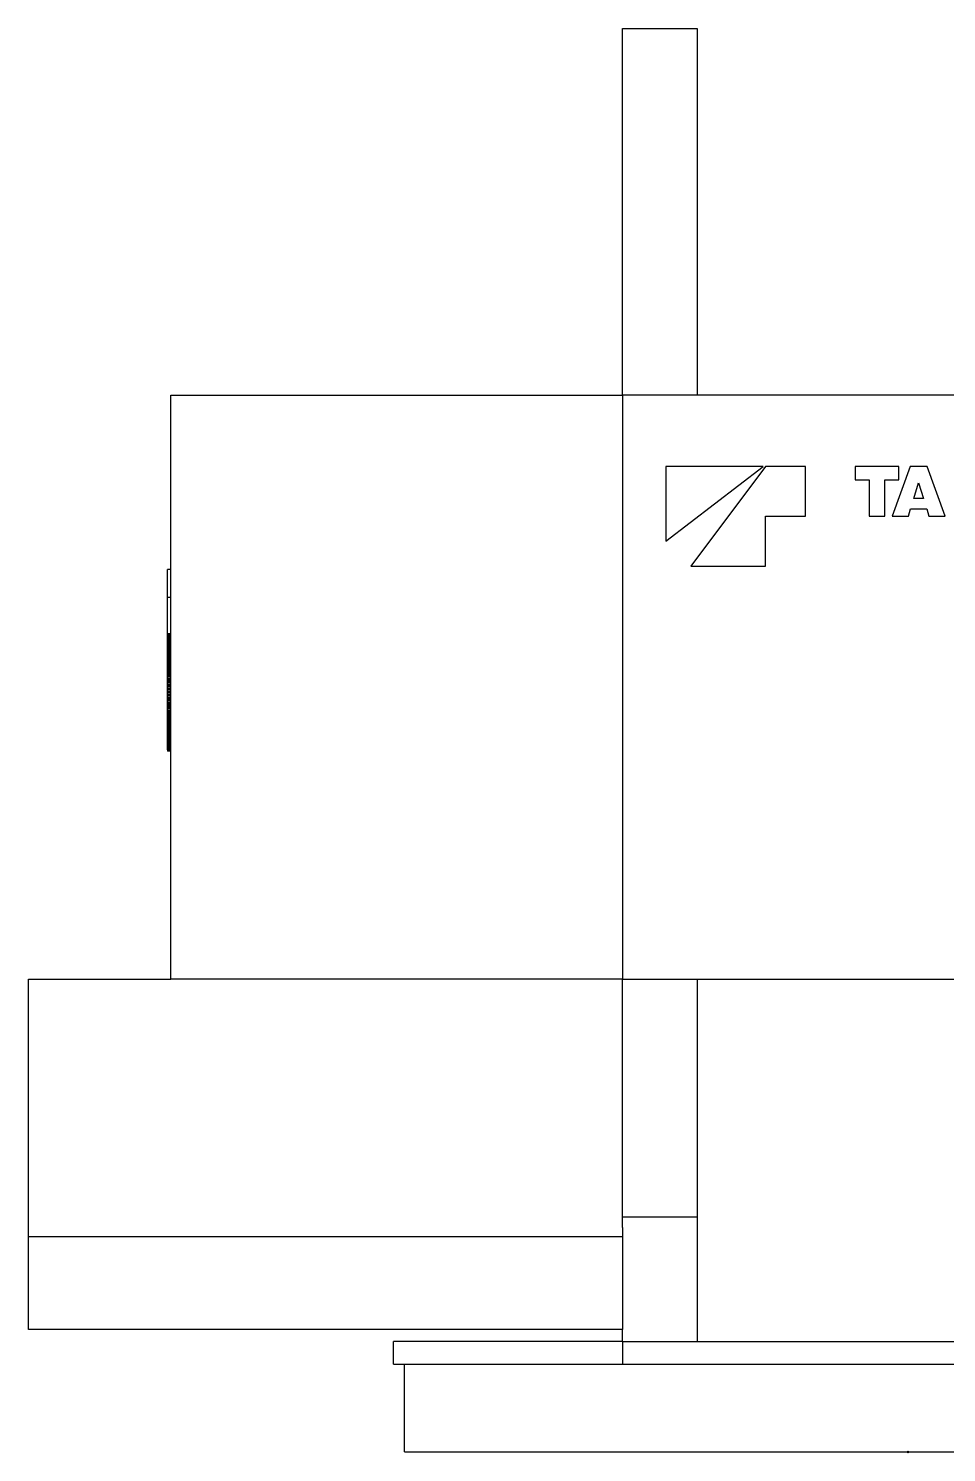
# Model space of a CAD drawing. Extents: x -120528 to -38681, y -40362 to 40632.
# Drawn here: x -43799 to -42510, y -38679 to -36679 of the extents above; entities that cross this region are included whole.
import ezdxf

# ---------------------------------------------------------------- set-up
doc = ezdxf.new("R2010")
doc.units = 0
doc.header["$PDMODE"] = 35
doc.layers.get('0').update_dxf_attribs({"linetype": 'CONTINUOUS'})

msp = doc.modelspace()

# ---------------------------------------------------------------- linework, layer by layer
at = {"color": 40, "linetype": 'Continuous'}
for p, q in [((-42965.06, -36678.87), (-42860.06, -36678.87)), ((-42965.06, -37193.87), (-42965.06, -36678.87)), ((-42860.06, -36678.87), (-42860.06, -37193.87)), ((-43599.06, -38013.87), (-43599.06, -37193.87)), ((-43599.06, -37193.87), (-42965.06, -37193.87)), ((-42163.06, -37193.87), (-42965.06, -37193.87)), ((-42965.06, -37193.87), (-42965.06, -38013.87)), ((-42904.06, -37398.87), (-42767.56, -37293.87)), ((-42904.06, -37293.87), (-42904.06, -37398.87)), ((-42767.56, -37293.87), (-42904.06, -37293.87)), ((-42764.06, -37293.87), (-42869.06, -37433.87)), ((-42708.06, -37293.87), (-42764.06, -37293.87)), ((-42708.06, -37363.87), (-42708.06, -37293.87)), ((-42638.05, -37293.87), (-42638.05, -37312.87)), ((-42576.84, -37293.87), (-42638.05, -37293.87)), ((-42561.01, -37293.87), (-42586.34, -37363.88)), ((-42576.84, -37312.87), (-42576.84, -37293.87)), ((-42537.09, -37293.87), (-42561.01, -37293.87)), ((-42511.76, -37363.88), (-42537.09, -37293.87)), ((-42638.05, -37312.87), (-42618.53, -37312.87)), ((-42618.53, -37312.87), (-42618.53, -37363.88)), ((-42596.37, -37312.87), (-42576.84, -37312.87)), ((-42596.37, -37363.88), (-42596.37, -37312.87)), ((-42555.77, -37338.9), (-42549.05, -37317.09)), ((-42549.05, -37317.09), (-42542.33, -37338.9)), ((-42542.33, -37338.9), (-42555.77, -37338.9)), ((-42563.47, -37363.88), (-42560.33, -37353.67)), ((-42560.33, -37353.67), (-42537.77, -37353.67)), ((-42537.77, -37353.67), (-42534.63, -37363.88)), ((-42764.06, -37363.87), (-42708.06, -37363.87)), ((-42764.06, -37433.87), (-42764.06, -37363.87)), ((-42618.53, -37363.88), (-42596.37, -37363.88)), ((-42586.34, -37363.88), (-42563.47, -37363.88)), ((-42534.63, -37363.88), (-42511.76, -37363.88)), ((-43604.06, -37438.87), (-43604.06, -37438.74)), ((-43599.06, -37438.74), (-43604.06, -37438.74)), ((-43599.06, -37438.87), (-43604.06, -37438.87)), ((-43604.06, -37529.02), (-43604.06, -37438.87)), ((-42869.06, -37433.87), (-42764.06, -37433.87)), ((-43599.06, -37478.13), (-43604.06, -37478.13)), ((-43604.06, -37529.05), (-43604.06, -37529.02)), ((-43599.06, -37529.02), (-43604.06, -37529.02)), ((-43604.06, -37529.13), (-43604.06, -37529.05)), ((-43599.06, -37529.05), (-43604.06, -37529.05)), ((-43604.06, -37529.26), (-43604.06, -37529.13)), ((-43599.06, -37529.13), (-43604.06, -37529.13)), ((-43604.06, -37529.44), (-43604.06, -37529.26)), ((-43599.06, -37529.26), (-43604.06, -37529.26)), ((-43604.06, -37529.68), (-43604.06, -37529.44)), ((-43599.06, -37529.44), (-43604.06, -37529.44)), ((-43604.06, -37529.96), (-43604.06, -37529.68)), ((-43599.06, -37529.68), (-43604.06, -37529.68)), ((-43604.06, -37530.3), (-43604.06, -37529.96)), ((-43599.06, -37529.96), (-43604.06, -37529.96)), ((-43604.06, -37530.68), (-43604.06, -37530.3)), ((-43599.06, -37530.3), (-43604.06, -37530.3)), ((-43604.06, -37531.11), (-43604.06, -37530.68)), ((-43599.06, -37530.68), (-43604.06, -37530.68)), ((-43604.06, -37531.59), (-43604.06, -37531.11)), ((-43599.06, -37531.11), (-43604.06, -37531.11)), ((-43604.06, -37532.11), (-43604.06, -37531.59)), ((-43599.06, -37531.59), (-43604.06, -37531.59)), ((-43604.06, -37532.68), (-43604.06, -37532.11)), ((-43599.06, -37532.11), (-43604.06, -37532.11)), ((-43604.06, -37533.3), (-43604.06, -37532.68)), ((-43599.06, -37532.68), (-43604.06, -37532.68)), ((-43604.06, -37533.96), (-43604.06, -37533.3)), ((-43599.06, -37533.3), (-43604.06, -37533.3)), ((-43604.06, -37534.67), (-43604.06, -37533.96)), ((-43599.06, -37533.96), (-43604.06, -37533.96)), ((-43604.06, -37535.42), (-43604.06, -37534.67)), ((-43599.06, -37534.67), (-43604.06, -37534.67)), ((-43604.06, -37536.21), (-43604.06, -37535.42)), ((-43599.06, -37535.42), (-43604.06, -37535.42)), ((-43604.06, -37537.05), (-43604.06, -37536.21)), ((-43599.06, -37536.21), (-43604.06, -37536.21)), ((-43604.06, -37537.93), (-43604.06, -37537.05)), ((-43599.06, -37537.05), (-43604.06, -37537.05)), ((-43604.06, -37538.85), (-43604.06, -37537.93)), ((-43599.06, -37537.93), (-43604.06, -37537.93)), ((-43604.06, -37539.81), (-43604.06, -37538.85)), ((-43599.06, -37538.85), (-43604.06, -37538.85)), ((-43604.06, -37540.81), (-43604.06, -37539.81)), ((-43599.06, -37539.81), (-43604.06, -37539.81)), ((-43604.06, -37541.85), (-43604.06, -37540.81)), ((-43599.06, -37540.81), (-43604.06, -37540.81)), ((-43604.06, -37542.92), (-43604.06, -37541.85)), ((-43599.06, -37541.85), (-43604.06, -37541.85)), ((-43604.06, -37544.04), (-43604.06, -37542.92)), ((-43599.06, -37542.92), (-43604.06, -37542.92)), ((-43604.06, -37545.19), (-43604.06, -37544.04)), ((-43599.06, -37544.04), (-43604.06, -37544.04)), ((-43604.06, -37546.38), (-43604.06, -37545.19)), ((-43599.06, -37545.19), (-43604.06, -37545.19)), ((-43604.06, -37547.61), (-43604.06, -37546.38)), ((-43599.06, -37546.38), (-43604.06, -37546.38)), ((-43604.06, -37548.87), (-43604.06, -37547.61)), ((-43599.06, -37547.61), (-43604.06, -37547.61)), ((-43604.06, -37550.17), (-43604.06, -37548.87)), ((-43599.06, -37548.87), (-43604.06, -37548.87)), ((-43604.06, -37551.5), (-43604.06, -37550.17)), ((-43599.06, -37550.17), (-43604.06, -37550.17)), ((-43604.06, -37552.86), (-43604.06, -37551.5)), ((-43599.06, -37551.5), (-43604.06, -37551.5)), ((-43604.06, -37554.26), (-43604.06, -37552.86)), ((-43599.06, -37552.86), (-43604.06, -37552.86)), ((-43604.06, -37555.69), (-43604.06, -37554.26)), ((-43599.06, -37554.26), (-43604.06, -37554.26)), ((-43604.06, -37557.15), (-43604.06, -37555.69)), ((-43599.06, -37555.69), (-43604.06, -37555.69)), ((-43604.06, -37558.64), (-43604.06, -37557.15)), ((-43599.06, -37557.15), (-43604.06, -37557.15)), ((-43604.06, -37560.17), (-43604.06, -37558.64)), ((-43599.06, -37558.64), (-43604.06, -37558.64)), ((-43604.06, -37561.72), (-43604.06, -37560.17)), ((-43599.06, -37560.17), (-43604.06, -37560.17)), ((-43604.06, -37563.3), (-43604.06, -37561.72)), ((-43599.06, -37561.72), (-43604.06, -37561.72)), ((-43604.06, -37564.91), (-43604.06, -37563.3)), ((-43599.06, -37563.3), (-43604.06, -37563.3)), ((-43604.06, -37566.55), (-43604.06, -37564.91)), ((-43599.06, -37564.91), (-43604.06, -37564.91)), ((-43604.06, -37568.21), (-43604.06, -37566.55)), ((-43599.06, -37566.55), (-43604.06, -37566.55)), ((-43604.06, -37569.9), (-43604.06, -37568.21)), ((-43599.06, -37568.21), (-43604.06, -37568.21)), ((-43604.06, -37571.62), (-43604.06, -37569.9)), ((-43599.06, -37569.9), (-43604.06, -37569.9)), ((-43604.06, -37573.36), (-43604.06, -37571.62)), ((-43599.06, -37571.62), (-43604.06, -37571.62)), ((-43604.06, -37575.13), (-43604.06, -37573.36)), ((-43599.06, -37573.36), (-43604.06, -37573.36)), ((-43604.06, -37576.92), (-43604.06, -37575.13)), ((-43599.06, -37575.13), (-43604.06, -37575.13)), ((-43604.06, -37578.74), (-43604.06, -37576.92)), ((-43599.06, -37576.92), (-43604.06, -37576.92)), ((-43604.06, -37580.57), (-43604.06, -37578.74)), ((-43599.06, -37578.74), (-43604.06, -37578.74)), ((-43604.06, -37582.43), (-43604.06, -37580.57)), ((-43599.06, -37580.57), (-43604.06, -37580.57)), ((-43604.06, -37584.31), (-43604.06, -37582.43)), ((-43599.06, -37582.43), (-43604.06, -37582.43)), ((-43604.06, -37586.21), (-43604.06, -37584.31)), ((-43599.06, -37584.31), (-43604.06, -37584.31)), ((-43604.06, -37588.14), (-43604.06, -37586.21)), ((-43599.06, -37586.21), (-43604.06, -37586.21)), ((-43604.06, -37590.08), (-43604.06, -37588.14)), ((-43599.06, -37588.14), (-43604.06, -37588.14)), ((-43604.06, -37592.04), (-43604.06, -37590.08)), ((-43599.06, -37590.08), (-43604.06, -37590.08)), ((-43604.06, -37594.01), (-43604.06, -37592.04)), ((-43599.06, -37592.04), (-43604.06, -37592.04)), ((-43604.06, -37596.01), (-43604.06, -37594.01)), ((-43599.06, -37594.01), (-43604.06, -37594.01)), ((-43604.06, -37598.02), (-43604.06, -37596.01)), ((-43599.06, -37596.01), (-43604.06, -37596.01)), ((-43604.06, -37600.05), (-43604.06, -37598.02)), ((-43599.06, -37598.02), (-43604.06, -37598.02)), ((-43604.06, -37602.1), (-43604.06, -37600.05)), ((-43599.06, -37600.05), (-43604.06, -37600.05)), ((-43604.06, -37604.16), (-43604.06, -37602.1)), ((-43599.06, -37602.1), (-43604.06, -37602.1)), ((-43604.06, -37606.23), (-43604.06, -37604.16)), ((-43599.06, -37604.16), (-43604.06, -37604.16)), ((-43604.06, -37608.32), (-43604.06, -37606.23)), ((-43599.06, -37606.23), (-43604.06, -37606.23)), ((-43604.06, -37610.42), (-43604.06, -37608.32)), ((-43599.06, -37608.32), (-43604.06, -37608.32)), ((-43604.06, -37612.52), (-43604.06, -37610.42)), ((-43599.06, -37610.42), (-43604.06, -37610.42)), ((-43604.06, -37614.61), (-43604.06, -37612.52)), ((-43599.06, -37612.52), (-43604.06, -37612.52)), ((-43604.06, -37616.68), (-43604.06, -37614.61)), ((-43599.06, -37614.61), (-43604.06, -37614.61)), ((-43604.06, -37618.74), (-43604.06, -37616.68)), ((-43599.06, -37616.68), (-43604.06, -37616.68)), ((-43604.06, -37620.78), (-43604.06, -37618.74)), ((-43599.06, -37618.74), (-43604.06, -37618.74)), ((-43604.06, -37622.81), (-43604.06, -37620.78)), ((-43599.06, -37620.78), (-43604.06, -37620.78)), ((-43604.06, -37624.83), (-43604.06, -37622.81)), ((-43599.06, -37622.81), (-43604.06, -37622.81)), ((-43604.06, -37626.82), (-43604.06, -37624.83)), ((-43599.06, -37624.83), (-43604.06, -37624.83)), ((-43604.06, -37628.8), (-43604.06, -37626.82)), ((-43599.06, -37626.82), (-43604.06, -37626.82)), ((-43604.06, -37630.76), (-43604.06, -37628.8)), ((-43599.06, -37628.8), (-43604.06, -37628.8)), ((-43604.06, -37632.7), (-43604.06, -37630.76)), ((-43599.06, -37630.76), (-43604.06, -37630.76)), ((-43604.06, -37634.62), (-43604.06, -37632.7)), ((-43599.06, -37632.7), (-43604.06, -37632.7)), ((-43604.06, -37636.52), (-43604.06, -37634.62)), ((-43599.06, -37634.62), (-43604.06, -37634.62)), ((-43604.06, -37638.4), (-43604.06, -37636.52)), ((-43599.06, -37636.52), (-43604.06, -37636.52)), ((-43604.06, -37640.26), (-43604.06, -37638.4)), ((-43599.06, -37638.4), (-43604.06, -37638.4)), ((-43604.06, -37642.1), (-43604.06, -37640.26)), ((-43599.06, -37640.26), (-43604.06, -37640.26)), ((-43604.06, -37643.91), (-43604.06, -37642.1)), ((-43599.06, -37642.1), (-43604.06, -37642.1)), ((-43604.06, -37645.71), (-43604.06, -37643.91)), ((-43599.06, -37643.91), (-43604.06, -37643.91)), ((-43604.06, -37647.47), (-43604.06, -37645.71)), ((-43599.06, -37645.71), (-43604.06, -37645.71)), ((-43604.06, -37649.22), (-43604.06, -37647.47)), ((-43599.06, -37647.47), (-43604.06, -37647.47)), ((-43604.06, -37650.93), (-43604.06, -37649.22)), ((-43599.06, -37649.22), (-43604.06, -37649.22)), ((-43604.06, -37652.62), (-43604.06, -37650.93)), ((-43599.06, -37650.93), (-43604.06, -37650.93)), ((-43604.06, -37654.29), (-43604.06, -37652.62)), ((-43599.06, -37652.62), (-43604.06, -37652.62)), ((-43604.06, -37655.93), (-43604.06, -37654.29)), ((-43599.06, -37654.29), (-43604.06, -37654.29)), ((-43604.06, -37657.54), (-43604.06, -37655.93)), ((-43599.06, -37655.93), (-43604.06, -37655.93)), ((-43604.06, -37659.12), (-43604.06, -37657.54)), ((-43599.06, -37657.54), (-43604.06, -37657.54)), ((-43604.06, -37660.67), (-43604.06, -37659.12)), ((-43599.06, -37659.12), (-43604.06, -37659.12)), ((-43604.06, -37662.19), (-43604.06, -37660.67)), ((-43599.06, -37660.67), (-43604.06, -37660.67)), ((-43604.06, -37663.68), (-43604.06, -37662.19)), ((-43599.06, -37662.19), (-43604.06, -37662.19)), ((-43604.06, -37665.15), (-43604.06, -37663.68)), ((-43599.06, -37663.68), (-43604.06, -37663.68)), ((-43604.06, -37666.58), (-43604.06, -37665.15)), ((-43599.06, -37665.15), (-43604.06, -37665.15)), ((-43604.06, -37667.97), (-43604.06, -37666.58)), ((-43599.06, -37666.58), (-43604.06, -37666.58)), ((-43604.06, -37669.34), (-43604.06, -37667.97)), ((-43599.06, -37667.97), (-43604.06, -37667.97)), ((-43604.06, -37670.67), (-43604.06, -37669.34)), ((-43599.06, -37669.34), (-43604.06, -37669.34)), ((-43604.06, -37671.96), (-43604.06, -37670.67)), ((-43599.06, -37670.67), (-43604.06, -37670.67)), ((-43604.06, -37673.23), (-43604.06, -37671.96)), ((-43599.06, -37671.96), (-43604.06, -37671.96)), ((-43604.06, -37674.45), (-43604.06, -37673.23)), ((-43599.06, -37673.23), (-43604.06, -37673.23)), ((-43604.06, -37675.64), (-43604.06, -37674.45)), ((-43599.06, -37674.45), (-43604.06, -37674.45)), ((-43604.06, -37676.8), (-43604.06, -37675.64)), ((-43599.06, -37675.64), (-43604.06, -37675.64)), ((-43604.06, -37677.91), (-43604.06, -37676.8)), ((-43599.06, -37676.8), (-43604.06, -37676.8)), ((-43604.06, -37678.99), (-43604.06, -37677.91)), ((-43599.06, -37677.91), (-43604.06, -37677.91)), ((-43604.06, -37680.03), (-43604.06, -37678.99)), ((-43599.06, -37678.99), (-43604.06, -37678.99)), ((-43604.06, -37681.03), (-43604.06, -37680.03)), ((-43599.06, -37680.03), (-43604.06, -37680.03)), ((-43604.06, -37681.99), (-43604.06, -37681.03)), ((-43599.06, -37681.03), (-43604.06, -37681.03)), ((-43604.06, -37682.91), (-43604.06, -37681.99)), ((-43599.06, -37681.99), (-43604.06, -37681.99)), ((-43604.06, -37683.79), (-43604.06, -37682.91)), ((-43599.06, -37682.91), (-43604.06, -37682.91)), ((-43604.06, -37684.62), (-43604.06, -37683.79)), ((-43599.06, -37683.79), (-43604.06, -37683.79)), ((-43604.06, -37685.42), (-43604.06, -37684.62)), ((-43599.06, -37684.62), (-43604.06, -37684.62)), ((-43604.06, -37686.17), (-43604.06, -37685.42)), ((-43599.06, -37685.42), (-43604.06, -37685.42)), ((-43604.06, -37686.87), (-43604.06, -37686.17)), ((-43599.06, -37686.17), (-43604.06, -37686.17)), ((-43604.06, -37687.54), (-43604.06, -37686.87)), ((-43599.06, -37686.87), (-43604.06, -37686.87)), ((-43604.06, -37688.15), (-43604.06, -37687.54)), ((-43599.06, -37687.54), (-43604.06, -37687.54)), ((-43604.06, -37688.72), (-43604.06, -37688.15)), ((-43599.06, -37688.15), (-43604.06, -37688.15)), ((-43604.06, -37689.25), (-43604.06, -37688.72)), ((-43599.06, -37688.72), (-43604.06, -37688.72)), ((-43604.06, -37689.73), (-43604.06, -37689.25)), ((-43599.06, -37689.25), (-43604.06, -37689.25)), ((-43604.06, -37690.16), (-43604.06, -37689.73)), ((-43599.06, -37689.73), (-43604.06, -37689.73)), ((-43604.06, -37690.54), (-43604.06, -37690.16)), ((-43599.06, -37690.16), (-43604.06, -37690.16)), ((-43604.06, -37690.87), (-43604.06, -37690.54)), ((-43599.06, -37690.54), (-43604.06, -37690.54)), ((-43604.06, -37691.16), (-43604.06, -37690.87)), ((-43599.06, -37690.87), (-43604.06, -37690.87)), ((-43604.06, -37691.39), (-43604.06, -37691.16)), ((-43599.06, -37691.16), (-43604.06, -37691.16)), ((-43604.06, -37691.57), (-43604.06, -37691.39)), ((-43599.06, -37691.39), (-43604.06, -37691.39)), ((-43604.06, -37691.71), (-43604.06, -37691.57)), ((-43599.06, -37691.57), (-43604.06, -37691.57)), ((-43604.06, -37691.79), (-43604.06, -37691.71)), ((-43599.06, -37691.71), (-43604.06, -37691.71)), ((-43604.06, -37691.81), (-43604.06, -37691.79)), ((-43599.06, -37691.79), (-43604.06, -37691.79)), ((-43604.06, -37691.81), (-43604.06, -37692.01)), ((-43599.06, -37691.81), (-43604.06, -37691.81)), ((-43604.06, -37692.01), (-43604.06, -37692.23)), ((-43599.06, -37692.01), (-43604.06, -37692.01)), ((-43604.06, -37692.23), (-43604.06, -37692.45)), ((-43599.06, -37692.23), (-43604.06, -37692.23)), ((-43604.06, -37692.45), (-43604.06, -37692.64)), ((-43599.06, -37692.45), (-43604.06, -37692.45)), ((-43604.06, -37692.64), (-43604.06, -37692.82)), ((-43599.06, -37692.64), (-43604.06, -37692.64)), ((-43604.06, -37692.82), (-43604.06, -37692.98)), ((-43599.06, -37692.82), (-43604.06, -37692.82)), ((-43604.06, -37692.98), (-43604.06, -37693.13)), ((-43599.06, -37692.98), (-43604.06, -37692.98)), ((-43604.06, -37693.13), (-43604.06, -37693.26)), ((-43599.06, -37693.13), (-43604.06, -37693.13)), ((-43604.06, -37693.26), (-43604.06, -37693.47)), ((-43599.06, -37693.26), (-43604.06, -37693.26)), ((-43604.06, -37693.47), (-43604.06, -37693.62)), ((-43599.06, -37693.47), (-43604.06, -37693.47)), ((-43604.06, -37693.62), (-43604.06, -37693.71)), ((-43599.06, -37693.62), (-43604.06, -37693.62)), ((-43604.06, -37693.71), (-43604.06, -37693.74)), ((-43599.06, -37693.71), (-43604.06, -37693.71)), ((-43599.06, -37693.74), (-43604.06, -37693.74)), ((-43799.06, -38375.87), (-43799.06, -38013.87)), ((-43799.06, -38013.87), (-43599.06, -38013.87)), ((-42965.06, -38013.87), (-43599.06, -38013.87)), ((-42965.06, -38013.87), (-42163.06, -38013.87)), ((-42965.06, -38347.87), (-42965.06, -38013.87)), ((-42860.06, -38013.87), (-42860.06, -38347.87)), ((-42965.06, -38362.82), (-42965.06, -38347.87)), ((-42965.06, -38347.87), (-42860.06, -38347.87)), ((-42860.06, -38347.87), (-42860.06, -38522.87)), ((-42965.06, -38375.87), (-43799.06, -38375.87)), ((-43799.06, -38505.87), (-43799.06, -38375.87)), ((-42965.06, -38362.82), (-42965.06, -38375.87)), ((-42965.06, -38375.87), (-42965.06, -38505.87)), ((-42965.06, -38505.87), (-43799.06, -38505.87)), ((-42965.06, -38522.87), (-42965.06, -38505.87)), ((-43286.56, -38554.87), (-43286.56, -38522.87)), ((-43241.85, -38522.87), (-43286.56, -38522.87)), ((-42965.06, -38522.87), (-43241.85, -38522.87)), ((-42965.06, -38522.87), (-42860.06, -38522.87)), ((-42965.06, -38522.87), (-42965.06, -38554.87)), ((-42860.06, -38522.87), (-42268.06, -38522.87)), ((-43286.56, -38554.87), (-41841.56, -38554.87)), ((-43271.06, -38677.87), (-43271.06, -38554.87)), ((-43271.06, -38677.87), (-41857.06, -38677.87))]:
    msp.add_line(p, q, dxfattribs=at)
at = {"color": 20, "linetype": 'Continuous'}
msp.add_point((-42564.06, -38677.87), dxfattribs=at)

doc.saveas('drawing.dxf')
